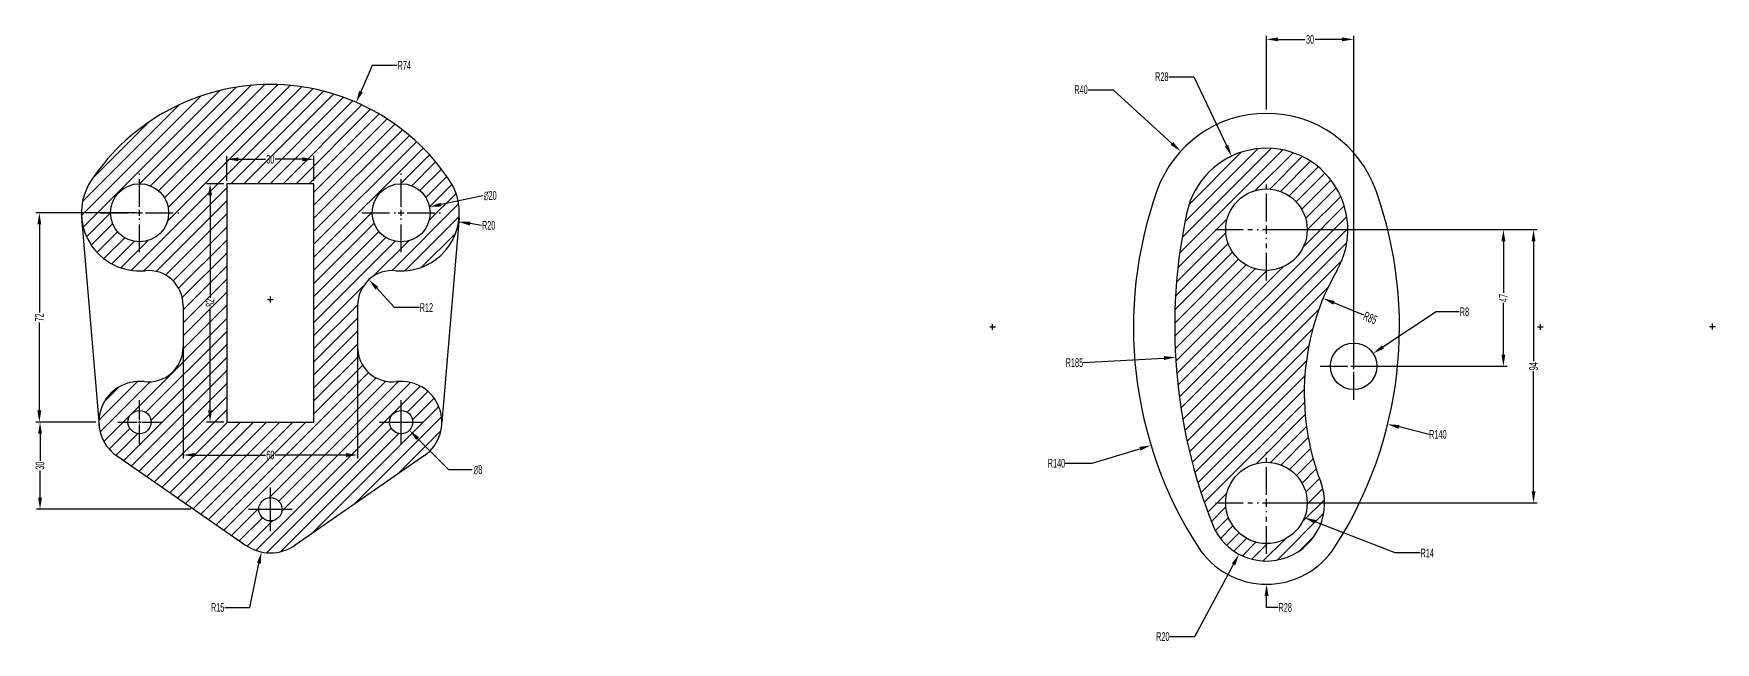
# Model space of a CAD drawing. Header units: millimetres. Extents: x 1568 to 31342, y 459 to 4403.
# Drawn here: x 8174 to 8752, y 1218 to 1428 of the extents above; entities that cross this region are included whole.
import ezdxf

# ---------------------------------------------------------------- set-up
doc = ezdxf.new("R2010")
doc.units = ezdxf.units.MM
doc.header["$LTSCALE"] = 0.5
doc.linetypes.add('CENTER2', pattern=[28.575, 19.05, -3.175, 3.175, -3.175])
doc.layers.add('centre line', color=3, linetype='CENTER2')
doc.layers.add('drawing', color=7, linetype='Continuous')
doc.styles.get("Standard").update_dxf_attribs({"font": 'arial.ttf', "width": 0.5})
doc.dimstyles.new('DARSHU2', dxfattribs={"dimtxt": 3, "dimasz": 4, "dimexe": 1.25, "dimexo": 1, "dimtad": 0, "dimtoh": 1, "dimdec": 1, "dimdsep": 46, "dimtxsty": 'Standard', "dimcen": 1, "dimclrd": 6, "dimclre": 6, "dimclrt": 6, "dimadec": 0, "dimazin": 0, "dimtfac": 1, "dimtdec": 1, "dimtofl": 0, "dimtmove": 0, "dimatfit": 3, "dimfxl": 1, "dimtfillclr": 256, "dimlwd": 25, "dimlwe": 25, "dimarcsym": 0})

# ---------------------------------------------------------------- blocks, each defined once
blk = doc.blocks.new('*U250')
at = {"layer": 'centre line', "color": 0, "linetype": 'CENTER2', "transparency": 16777216}
for p, q in [((0, 2), (0, 13.5)), ((-13.5, 0), (-2, 0)), ((2, 0), (13.5, 0)), ((0, -13.5), (0, -2))]:
    blk.add_line(p, q, dxfattribs=at)
at = {"layer": 'centre line', "color": 0, "linetype": 'Continuous', "transparency": 16777216}
for p, q in [((-1, 0), (1, 0)), ((0, -1), (0, 1))]:
    blk.add_line(p, q, dxfattribs=at)
blk = doc.blocks.new('*U251')
at = {"layer": 'centre line', "color": 0, "linetype": 'CENTER2', "transparency": 16777216}
for p, q in [((0, 2), (0, 13.5)), ((-13.5, 0), (-2, 0)), ((2, 0), (13.5, 0)), ((0, -13.5), (0, -2))]:
    blk.add_line(p, q, dxfattribs=at)
at = {"layer": 'centre line', "color": 0, "linetype": 'Continuous', "transparency": 16777216}
for p, q in [((-1, 0), (1, 0)), ((0, -1), (0, 1))]:
    blk.add_line(p, q, dxfattribs=at)
blk = doc.blocks.new('*U252')
at = {"layer": 'centre line', "color": 0, "linetype": 'CENTER2', "transparency": 16777216}
for p, q in [((0, 0.8), (0, 7.5)), ((-7.5, 0), (-0.8, 0)), ((0.8, 0), (7.5, 0)), ((0, -7.5), (0, -0.8))]:
    blk.add_line(p, q, dxfattribs=at)
at = {"layer": 'centre line', "color": 0, "linetype": 'Continuous', "transparency": 16777216}
for p, q in [((-0.4, 0), (0.4, 0)), ((0, -0.4), (0, 0.4))]:
    blk.add_line(p, q, dxfattribs=at)
blk = doc.blocks.new('*U253')
at = {"layer": 'centre line', "color": 0, "linetype": 'CENTER2', "transparency": 16777216}
for p, q in [((0, 0.8), (0, 7.5)), ((-7.5, 0), (-0.8, 0)), ((0.8, 0), (7.5, 0)), ((0, -7.5), (0, -0.8))]:
    blk.add_line(p, q, dxfattribs=at)
at = {"layer": 'centre line', "color": 0, "linetype": 'Continuous', "transparency": 16777216}
for p, q in [((-0.4, 0), (0.4, 0)), ((0, -0.4), (0, 0.4))]:
    blk.add_line(p, q, dxfattribs=at)
blk = doc.blocks.new('*U254')
at = {"layer": 'centre line', "color": 0, "linetype": 'CENTER2', "transparency": 16777216}
for p, q in [((0, 0.8), (0, 7.5)), ((-7.5, 0), (-0.8, 0)), ((0.8, 0), (7.5, 0)), ((0, -7.5), (0, -0.8))]:
    blk.add_line(p, q, dxfattribs=at)
at = {"layer": 'centre line', "color": 0, "linetype": 'Continuous', "transparency": 16777216}
for p, q in [((-0.4, 0), (0.4, 0)), ((0, -0.4), (0, 0.4))]:
    blk.add_line(p, q, dxfattribs=at)
blk = doc.blocks.new('*D255')
at = {"layer": 'centre line', "color": 6, "linetype": 'Continuous', "lineweight": 25, "transparency": 16777216}
for p, q in [((8240.18, 1377.2), (8240.18, 1385.85)), ((8244.18, 1384.6), (8253.49, 1384.6)), ((8266.18, 1384.6), (8256.88, 1384.6)), ((8270.18, 1377.2), (8270.18, 1385.85))]:
    blk.add_line(p, q, dxfattribs=at)
at = {"layer": 'centre line', "color": 6, "transparency": 16777216}
for points in [[(8244.18, 1385.27), (8244.18, 1383.93), (8240.18, 1384.6)], [(8266.18, 1385.27), (8266.18, 1383.93), (8270.18, 1384.6)]]:
    blk.add_solid(points, dxfattribs=at)
at = {"layer": 'Defpoints', "color": 0, "transparency": 16777216}
for p in [(8270.18, 1384.6), (8240.18, 1376.2), (8270.18, 1376.2)]:
    blk.add_point(p, dxfattribs=at)
at = {"layer": 'centre line', "color": 6, "transparency": 16777216, "insert": (8255.18, 1384.6), "char_height": 3, "attachment_point": 5}
blk.add_mtext('30', dxfattribs=at)
blk = doc.blocks.new('*D256')
at = {"layer": 'centre line', "color": 6, "linetype": 'Continuous', "lineweight": 25, "transparency": 16777216}
for p, q in [((8239.18, 1376.2), (8233.18, 1376.2)), ((8234.43, 1372.2), (8234.43, 1336.89)), ((8234.43, 1298.2), (8234.43, 1333.5)), ((8239.18, 1294.2), (8233.18, 1294.2))]:
    blk.add_line(p, q, dxfattribs=at)
at = {"layer": 'centre line', "color": 6, "transparency": 16777216}
for points in [[(8233.77, 1372.2), (8235.1, 1372.2), (8234.43, 1376.2)], [(8233.77, 1298.2), (8235.1, 1298.2), (8234.43, 1294.2)]]:
    blk.add_solid(points, dxfattribs=at)
at = {"layer": 'Defpoints', "color": 0, "transparency": 16777216}
for p in [(8240.18, 1376.2), (8234.43, 1294.2), (8240.18, 1294.2)]:
    blk.add_point(p, dxfattribs=at)
at = {"layer": 'centre line', "color": 6, "transparency": 16777216, "insert": (8234.43, 1335.2), "char_height": 3, "attachment_point": 5, "rotation": 90}
blk.add_mtext('82', dxfattribs=at)
blk = doc.blocks.new('*D257')
at = {"layer": 'centre line', "color": 6, "linetype": 'Continuous', "lineweight": 25, "transparency": 16777216}
for p, q in [((8225.18, 1326.18), (8225.18, 1281.62)), ((8285.18, 1326.18), (8285.18, 1281.62)), ((8229.18, 1282.87), (8253.48, 1282.87)), ((8281.18, 1282.87), (8256.88, 1282.87))]:
    blk.add_line(p, q, dxfattribs=at)
at = {"layer": 'centre line', "color": 6, "transparency": 16777216}
for points in [[(8229.18, 1283.54), (8229.18, 1282.2), (8225.18, 1282.87)], [(8281.18, 1283.54), (8281.18, 1282.2), (8285.18, 1282.87)]]:
    blk.add_solid(points, dxfattribs=at)
at = {"layer": 'Defpoints', "color": 0, "transparency": 16777216}
for p in [(8225.18, 1327.18), (8285.18, 1327.18), (8285.18, 1282.87)]:
    blk.add_point(p, dxfattribs=at)
at = {"layer": 'centre line', "color": 6, "transparency": 16777216, "insert": (8255.18, 1282.87), "char_height": 3, "attachment_point": 5}
blk.add_mtext('60', dxfattribs=at)
blk = doc.blocks.new('*D258')
at = {"layer": 'centre line', "color": 6, "linetype": 'Continuous', "lineweight": 25, "transparency": 16777216}
for p, q in [((8209.18, 1366.2), (8174.45, 1366.2)), ((8175.7, 1362.2), (8175.7, 1331.88)), ((8175.7, 1298.2), (8175.7, 1328.51)), ((8195.18, 1294.2), (8174.45, 1294.2))]:
    blk.add_line(p, q, dxfattribs=at)
at = {"layer": 'centre line', "color": 6, "transparency": 16777216}
for points in [[(8175.04, 1362.2), (8176.37, 1362.2), (8175.7, 1366.2)], [(8175.04, 1298.2), (8176.37, 1298.2), (8175.7, 1294.2)]]:
    blk.add_solid(points, dxfattribs=at)
at = {"layer": 'Defpoints', "color": 0, "transparency": 16777216}
for p in [(8210.18, 1366.2), (8175.7, 1294.2), (8196.18, 1294.2)]:
    blk.add_point(p, dxfattribs=at)
at = {"layer": 'centre line', "color": 6, "transparency": 16777216, "insert": (8175.7, 1330.2), "char_height": 3, "attachment_point": 5, "rotation": 90}
blk.add_mtext('72', dxfattribs=at)
blk = doc.blocks.new('*D259')
at = {"layer": 'centre line', "color": 6, "linetype": 'Continuous', "lineweight": 25, "transparency": 16777216}
for p, q in [((8195.18, 1294.2), (8174.68, 1294.2)), ((8175.93, 1290.2), (8175.93, 1280.89)), ((8175.93, 1268.2), (8175.93, 1277.5)), ((8227.87, 1264.2), (8174.68, 1264.2))]:
    blk.add_line(p, q, dxfattribs=at)
at = {"layer": 'centre line', "color": 6, "transparency": 16777216}
for points in [[(8175.27, 1290.2), (8176.6, 1290.2), (8175.93, 1294.2)], [(8175.27, 1268.2), (8176.6, 1268.2), (8175.93, 1264.2)]]:
    blk.add_solid(points, dxfattribs=at)
at = {"layer": 'Defpoints', "color": 0, "transparency": 16777216}
for p in [(8196.18, 1294.2), (8175.93, 1264.2), (8228.87, 1264.2)]:
    blk.add_point(p, dxfattribs=at)
at = {"layer": 'centre line', "color": 6, "transparency": 16777216, "insert": (8175.93, 1279.2), "char_height": 3, "attachment_point": 5, "rotation": 90}
blk.add_mtext('30', dxfattribs=at)
blk = doc.blocks.new('*D260')
at = {"layer": 'centre line', "color": 6, "linetype": 'Continuous', "lineweight": 25, "transparency": 16777216}
blk.add_line((8328.31, 1372.05), (8313.89, 1369.05), dxfattribs=at)
at = {"layer": 'centre line', "color": 6, "lineweight": 25, "transparency": 16777216}
for p, q in [((8299.18, 1366.2), (8301.18, 1366.2)), ((8300.18, 1365.2), (8300.18, 1367.2))]:
    blk.add_line(p, q, dxfattribs=at)
at = {"layer": 'centre line', "color": 6, "transparency": 16777216}
blk.add_solid([(8313.75, 1369.7), (8314.03, 1368.39), (8309.97, 1368.23)], dxfattribs=at)
at = {"layer": 'Defpoints', "color": 0, "transparency": 16777216}
for p in [(8309.97, 1368.23), (8290.39, 1364.16)]:
    blk.add_point(p, dxfattribs=at)
at = {"layer": 'centre line', "color": 6, "transparency": 16777216, "insert": (8330.82, 1372.05), "char_height": 3, "attachment_point": 5}
blk.add_mtext('∅20', dxfattribs=at)
blk = doc.blocks.new('*D261')
at = {"layer": 'centre line', "color": 6, "lineweight": 25, "transparency": 16777216}
for p, q in [((8299.18, 1294.2), (8301.18, 1294.2)), ((8300.18, 1293.2), (8300.18, 1295.2))]:
    blk.add_line(p, q, dxfattribs=at)
at = {"layer": 'centre line', "color": 6, "linetype": 'Continuous', "lineweight": 25, "transparency": 16777216}
for p, q in [((8316.62, 1277.73), (8305.84, 1288.53)), ((8324.65, 1277.73), (8316.62, 1277.73))]:
    blk.add_line(p, q, dxfattribs=at)
at = {"layer": 'centre line', "color": 6, "transparency": 16777216}
blk.add_solid([(8306.31, 1289.01), (8305.36, 1288.06), (8303.01, 1291.37)], dxfattribs=at)
at = {"layer": 'Defpoints', "color": 0, "transparency": 16777216}
for p in [(8297.36, 1297.03), (8303.01, 1291.37)]:
    blk.add_point(p, dxfattribs=at)
at = {"layer": 'centre line', "color": 6, "transparency": 16777216, "insert": (8326.59, 1277.73), "char_height": 3, "attachment_point": 5}
blk.add_mtext('∅8', dxfattribs=at)
blk = doc.blocks.new('*D262')
at = {"layer": 'centre line', "color": 6, "lineweight": 25, "transparency": 16777216}
for p, q in [((8254.18, 1264.2), (8256.18, 1264.2)), ((8255.18, 1263.2), (8255.18, 1265.2))]:
    blk.add_line(p, q, dxfattribs=at)
at = {"layer": 'centre line', "color": 6, "linetype": 'Continuous', "lineweight": 25, "transparency": 16777216}
for p, q in [((8248.06, 1230.42), (8251.26, 1245.6)), ((8239.46, 1230.42), (8248.06, 1230.42))]:
    blk.add_line(p, q, dxfattribs=at)
at = {"layer": 'centre line', "color": 6, "transparency": 16777216}
blk.add_solid([(8250.61, 1245.74), (8251.91, 1245.47), (8252.09, 1249.52)], dxfattribs=at)
at = {"layer": 'Defpoints', "color": 0, "transparency": 16777216}
for p in [(8255.18, 1264.2), (8252.09, 1249.52)]:
    blk.add_point(p, dxfattribs=at)
at = {"layer": 'centre line', "color": 6, "transparency": 16777216, "insert": (8237.04, 1230.42), "char_height": 3, "attachment_point": 5}
blk.add_mtext('R15', dxfattribs=at)
blk = doc.blocks.new('*D263')
at = {"layer": 'centre line', "color": 6, "linetype": 'Continuous', "lineweight": 25, "transparency": 16777216}
for p, q in [((8297.86, 1333.6), (8291.8, 1340.25)), ((8306.44, 1333.6), (8297.86, 1333.6))]:
    blk.add_line(p, q, dxfattribs=at)
at = {"layer": 'centre line', "color": 6, "transparency": 16777216}
blk.add_solid([(8292.29, 1340.7), (8291.31, 1339.8), (8289.11, 1343.21)], dxfattribs=at)
at = {"layer": 'Defpoints', "color": 0, "transparency": 16777216}
for p in [(8289.11, 1343.21), (8297.18, 1334.34)]:
    blk.add_point(p, dxfattribs=at)
at = {"layer": 'centre line', "color": 6, "transparency": 16777216, "insert": (8308.85, 1333.6), "char_height": 3, "attachment_point": 5}
blk.add_mtext('R12', dxfattribs=at)
blk = doc.blocks.new('*D264')
at = {"layer": 'centre line', "color": 6, "lineweight": 25, "transparency": 16777216}
for p, q in [((8299.18, 1366.2), (8301.18, 1366.2)), ((8300.18, 1365.2), (8300.18, 1367.2))]:
    blk.add_line(p, q, dxfattribs=at)
at = {"layer": 'centre line', "color": 6, "linetype": 'Continuous', "lineweight": 25, "transparency": 16777216}
blk.add_line((8327.85, 1361.86), (8323.89, 1362.48), dxfattribs=at)
at = {"layer": 'centre line', "color": 6, "transparency": 16777216}
blk.add_solid([(8324, 1363.14), (8323.79, 1361.82), (8319.94, 1363.1)], dxfattribs=at)
at = {"layer": 'Defpoints', "color": 0, "transparency": 16777216}
for p in [(8300.18, 1366.2), (8319.94, 1363.1)]:
    blk.add_point(p, dxfattribs=at)
at = {"layer": 'centre line', "color": 6, "transparency": 16777216, "insert": (8330.26, 1361.86), "char_height": 3, "attachment_point": 5}
blk.add_mtext('R20', dxfattribs=at)
blk = doc.blocks.new('*D265')
at = {"layer": 'centre line', "color": 6, "linetype": 'Continuous', "lineweight": 25, "transparency": 16777216}
for p, q in [((8290.24, 1416.88), (8286.31, 1407.86)), ((8298.83, 1416.88), (8290.24, 1416.88))]:
    blk.add_line(p, q, dxfattribs=at)
at = {"layer": 'centre line', "color": 6, "lineweight": 25, "transparency": 16777216}
for p, q in [((8255.18, 1335.35), (8255.18, 1337.35)), ((8254.18, 1336.35), (8256.18, 1336.35))]:
    blk.add_line(p, q, dxfattribs=at)
at = {"layer": 'centre line', "color": 6, "transparency": 16777216}
blk.add_solid([(8285.7, 1408.13), (8286.93, 1407.6), (8284.72, 1404.2)], dxfattribs=at)
at = {"layer": 'Defpoints', "color": 0, "transparency": 16777216}
for p in [(8284.72, 1404.2), (8255.18, 1336.35)]:
    blk.add_point(p, dxfattribs=at)
at = {"layer": 'centre line', "color": 6, "transparency": 16777216, "insert": (8301.24, 1416.88), "char_height": 3, "attachment_point": 5}
blk.add_mtext('R74', dxfattribs=at)
blk = doc.blocks.new('*U266')
at = {"layer": 'drawing', "color": 0, "linetype": 'CENTER2', "transparency": 16777216}
for p, q in [((0, 2.8), (0, 17.5)), ((-17.5, 0), (-2.8, 0)), ((2.8, 0), (17.5, 0)), ((0, -17.5), (0, -2.8))]:
    blk.add_line(p, q, dxfattribs=at)
at = {"layer": 'drawing', "color": 0, "linetype": 'Continuous', "transparency": 16777216}
for p, q in [((-1.4, 0), (1.4, 0)), ((0, -1.4), (0, 1.4))]:
    blk.add_line(p, q, dxfattribs=at)
blk = doc.blocks.new('*U267')
at = {"layer": 'centre line', "color": 0, "linetype": 'CENTER2', "transparency": 16777216}
for p, q in [((0, 2.8), (0, 17.5)), ((-17.5, 0), (-2.8, 0)), ((2.8, 0), (17.5, 0)), ((0, -17.5), (0, -2.8))]:
    blk.add_line(p, q, dxfattribs=at)
at = {"layer": 'centre line', "color": 0, "linetype": 'Continuous', "transparency": 16777216}
for p, q in [((-1.4, 0), (1.4, 0)), ((0, -1.4), (0, 1.4))]:
    blk.add_line(p, q, dxfattribs=at)
blk = doc.blocks.new('*U268')
at = {"layer": 'centre line', "color": 0, "linetype": 'CENTER2', "transparency": 16777216}
for p, q in [((0, 1.6), (0, 11.5)), ((-11.5, 0), (-1.6, 0)), ((1.6, 0), (11.5, 0)), ((0, -11.5), (0, -1.6))]:
    blk.add_line(p, q, dxfattribs=at)
at = {"layer": 'centre line', "color": 0, "linetype": 'Continuous', "transparency": 16777216}
for p, q in [((-0.8, 0), (0.8, 0)), ((0, -0.8), (0, 0.8))]:
    blk.add_line(p, q, dxfattribs=at)
blk = doc.blocks.new('*U269')
at = {"layer": 'centre line', "color": 0, "linetype": 'CENTER2', "transparency": 16777216}
for p, q in [((0, 2.8), (0, 17.5)), ((-17.5, 0), (-2.8, 0)), ((2.8, 0), (17.5, 0)), ((0, -17.5), (0, -2.8))]:
    blk.add_line(p, q, dxfattribs=at)
at = {"layer": 'centre line', "color": 0, "linetype": 'Continuous', "transparency": 16777216}
for p, q in [((-1.4, 0), (1.4, 0)), ((0, -1.4), (0, 1.4))]:
    blk.add_line(p, q, dxfattribs=at)
blk = doc.blocks.new('*D270')
at = {"layer": 'centre line', "color": 6, "lineweight": 25, "transparency": 16777216}
for p, q in [((8597.87, 1265.4), (8597.87, 1267.4)), ((8596.87, 1266.4), (8598.87, 1266.4))]:
    blk.add_line(p, q, dxfattribs=at)
at = {"layer": 'centre line', "color": 6, "linetype": 'Continuous', "lineweight": 25, "transparency": 16777216}
for p, q in [((8597.91, 1230.4), (8597.9, 1234.4)), ((8601.91, 1230.4), (8597.91, 1230.4))]:
    blk.add_line(p, q, dxfattribs=at)
at = {"layer": 'centre line', "color": 6, "transparency": 16777216}
blk.add_solid([(8598.57, 1234.4), (8597.23, 1234.4), (8597.9, 1238.4)], dxfattribs=at)
at = {"layer": 'Defpoints', "color": 0, "transparency": 16777216}
for p in [(8597.87, 1266.4), (8597.9, 1238.4)]:
    blk.add_point(p, dxfattribs=at)
at = {"layer": 'centre line', "color": 6, "transparency": 16777216, "insert": (8604.32, 1230.4), "char_height": 3, "attachment_point": 5}
blk.add_mtext('R28', dxfattribs=at)
blk = doc.blocks.new('*D271')
at = {"layer": 'centre line', "color": 6, "lineweight": 25, "transparency": 16777216}
for p, q in [((8691.1, 1326.93), (8693.1, 1326.93)), ((8692.1, 1325.93), (8692.1, 1327.93))]:
    blk.add_line(p, q, dxfattribs=at)
at = {"layer": 'centre line', "color": 6, "linetype": 'Continuous', "lineweight": 25, "transparency": 16777216}
for p, q in [((8537.88, 1280.02), (8554.33, 1285.02)), ((8528.61, 1280.02), (8537.88, 1280.02))]:
    blk.add_line(p, q, dxfattribs=at)
at = {"layer": 'centre line', "color": 6, "transparency": 16777216}
blk.add_solid([(8554.14, 1285.66), (8554.53, 1284.39), (8558.16, 1286.19)], dxfattribs=at)
at = {"layer": 'Defpoints', "color": 0, "transparency": 16777216}
for p in [(8692.1, 1326.93), (8558.16, 1286.19)]:
    blk.add_point(p, dxfattribs=at)
at = {"layer": 'centre line', "color": 6, "transparency": 16777216, "insert": (8525.62, 1280.02), "char_height": 3, "attachment_point": 5}
blk.add_mtext('R140', dxfattribs=at)
blk = doc.blocks.new('*D272')
at = {"layer": 'centre line', "color": 6, "lineweight": 25, "transparency": 16777216}
for p, q in [((8502.64, 1326.93), (8504.64, 1326.93)), ((8503.64, 1325.93), (8503.64, 1327.93))]:
    blk.add_line(p, q, dxfattribs=at)
at = {"layer": 'centre line', "color": 6, "linetype": 'Continuous', "lineweight": 25, "transparency": 16777216}
blk.add_line((8653.82, 1289.96), (8643.46, 1292.51), dxfattribs=at)
at = {"layer": 'centre line', "color": 6, "transparency": 16777216}
blk.add_solid([(8643.62, 1293.16), (8643.3, 1291.86), (8639.58, 1293.47)], dxfattribs=at)
at = {"layer": 'Defpoints', "color": 0, "transparency": 16777216}
for p in [(8503.64, 1326.93), (8639.58, 1293.47)]:
    blk.add_point(p, dxfattribs=at)
at = {"layer": 'centre line', "color": 6, "transparency": 16777216, "insert": (8656.82, 1289.96), "char_height": 3, "attachment_point": 5}
blk.add_mtext('R140', dxfattribs=at)
blk = doc.blocks.new('*D273')
at = {"layer": 'centre line', "color": 6, "linetype": 'Continuous', "lineweight": 25, "transparency": 16777216}
for p, q in [((8536.5, 1408.55), (8545.08, 1408.55)), ((8545.08, 1408.55), (8565.36, 1390.05))]:
    blk.add_line(p, q, dxfattribs=at)
at = {"layer": 'centre line', "color": 6, "lineweight": 25, "transparency": 16777216}
for p, q in [((8596.87, 1360.4), (8598.87, 1360.4)), ((8597.87, 1359.4), (8597.87, 1361.4))]:
    blk.add_line(p, q, dxfattribs=at)
at = {"layer": 'centre line', "color": 6, "transparency": 16777216}
blk.add_solid([(8565.81, 1390.54), (8564.91, 1389.56), (8568.32, 1387.36)], dxfattribs=at)
at = {"layer": 'Defpoints', "color": 0, "transparency": 16777216}
for p in [(8568.32, 1387.36), (8597.87, 1360.4)]:
    blk.add_point(p, dxfattribs=at)
at = {"layer": 'centre line', "color": 6, "transparency": 16777216, "insert": (8534.08, 1408.55), "char_height": 3, "attachment_point": 5}
blk.add_mtext('R40', dxfattribs=at)
blk = doc.blocks.new('*D274')
at = {"layer": 'centre line', "color": 6, "linetype": 'Continuous', "lineweight": 25, "transparency": 16777216}
for p, q in [((8564.28, 1413), (8572.87, 1413)), ((8572.87, 1413), (8584.13, 1389.3))]:
    blk.add_line(p, q, dxfattribs=at)
at = {"layer": 'centre line', "color": 6, "lineweight": 25, "transparency": 16777216}
for p, q in [((8596.87, 1360.4), (8598.87, 1360.4)), ((8597.87, 1359.4), (8597.87, 1361.4))]:
    blk.add_line(p, q, dxfattribs=at)
at = {"layer": 'centre line', "color": 6, "transparency": 16777216}
blk.add_solid([(8584.74, 1389.59), (8583.53, 1389.01), (8585.85, 1385.69)], dxfattribs=at)
at = {"layer": 'Defpoints', "color": 0, "transparency": 16777216}
for p in [(8585.85, 1385.69), (8597.87, 1360.4)]:
    blk.add_point(p, dxfattribs=at)
at = {"layer": 'centre line', "color": 6, "transparency": 16777216, "insert": (8561.86, 1413), "char_height": 3, "attachment_point": 5}
blk.add_mtext('R28', dxfattribs=at)
blk = doc.blocks.new('*D275')
at = {"layer": 'centre line', "color": 6, "lineweight": 25, "transparency": 16777216}
for p, q in [((8597.87, 1265.4), (8597.87, 1267.4)), ((8596.87, 1266.4), (8598.87, 1266.4))]:
    blk.add_line(p, q, dxfattribs=at)
at = {"layer": 'centre line', "color": 6, "linetype": 'Continuous', "lineweight": 25, "transparency": 16777216}
for p, q in [((8573.21, 1220.38), (8586.53, 1245.24)), ((8564.62, 1220.38), (8573.21, 1220.38))]:
    blk.add_line(p, q, dxfattribs=at)
at = {"layer": 'centre line', "color": 6, "transparency": 16777216}
blk.add_solid([(8585.95, 1245.56), (8587.12, 1244.93), (8588.42, 1248.77)], dxfattribs=at)
at = {"layer": 'Defpoints', "color": 0, "transparency": 16777216}
for p in [(8597.87, 1266.4), (8588.42, 1248.77)]:
    blk.add_point(p, dxfattribs=at)
at = {"layer": 'centre line', "color": 6, "transparency": 16777216, "insert": (8562.21, 1220.38), "char_height": 3, "attachment_point": 5}
blk.add_mtext('R20', dxfattribs=at)
blk = doc.blocks.new('*D276')
at = {"layer": 'centre line', "color": 6, "lineweight": 25, "transparency": 16777216}
for p, q in [((8750.3, 1327.1), (8752.3, 1327.1)), ((8751.3, 1326.1), (8751.3, 1328.1))]:
    blk.add_line(p, q, dxfattribs=at)
at = {"layer": 'centre line', "color": 6, "linetype": 'Continuous', "lineweight": 25, "transparency": 16777216}
blk.add_line((8534.79, 1314.64), (8562.61, 1316.24), dxfattribs=at)
at = {"layer": 'centre line', "color": 6, "transparency": 16777216}
blk.add_solid([(8562.57, 1316.9), (8562.65, 1315.57), (8566.6, 1316.47)], dxfattribs=at)
at = {"layer": 'Defpoints', "color": 0, "transparency": 16777216}
for p in [(8751.3, 1327.1), (8566.6, 1316.47)]:
    blk.add_point(p, dxfattribs=at)
at = {"layer": 'centre line', "color": 6, "transparency": 16777216, "insert": (8531.79, 1314.64), "char_height": 3, "attachment_point": 5}
blk.add_mtext('R185', dxfattribs=at)
blk = doc.blocks.new('*D277')
at = {"layer": 'centre line', "color": 6, "linetype": 'Continuous', "lineweight": 25, "transparency": 16777216}
for p, q in [((8656.22, 1332.12), (8637.88, 1320.01)), ((8664.14, 1332.12), (8656.22, 1332.12))]:
    blk.add_line(p, q, dxfattribs=at)
at = {"layer": 'centre line', "color": 6, "lineweight": 25, "transparency": 16777216}
for p, q in [((8626.87, 1313.4), (8628.87, 1313.4)), ((8627.87, 1312.4), (8627.87, 1314.4))]:
    blk.add_line(p, q, dxfattribs=at)
at = {"layer": 'centre line', "color": 6, "transparency": 16777216}
blk.add_solid([(8637.52, 1320.57), (8638.25, 1319.45), (8634.55, 1317.81)], dxfattribs=at)
at = {"layer": 'Defpoints', "color": 0, "transparency": 16777216}
for p in [(8627.87, 1313.4), (8634.55, 1317.81)]:
    blk.add_point(p, dxfattribs=at)
at = {"layer": 'centre line', "color": 6, "transparency": 16777216, "insert": (8665.97, 1332.12), "char_height": 3, "attachment_point": 5}
blk.add_mtext('R8', dxfattribs=at)
blk = doc.blocks.new('*D278')
at = {"layer": 'centre line', "color": 6, "linetype": 'Continuous', "lineweight": 25, "transparency": 16777216}
blk.add_line((8631.31, 1330.95), (8621.06, 1335.21), dxfattribs=at)
at = {"layer": 'centre line', "color": 6, "transparency": 16777216}
blk.add_solid([(8621.32, 1335.83), (8620.81, 1334.6), (8617.37, 1336.75)], dxfattribs=at)
at = {"layer": 'Defpoints', "color": 0, "transparency": 16777216}
for p in [(8617.37, 1336.75), (8695.86, 1304.12)]:
    blk.add_point(p, dxfattribs=at)
at = {"layer": 'centre line', "color": 6, "transparency": 16777216, "insert": (8633.55, 1330.02), "char_height": 3, "attachment_point": 5, "rotation": 337.42941}
blk.add_mtext('R85', dxfattribs=at)
blk = doc.blocks.new('*D279')
at = {"layer": 'centre line', "color": 6, "lineweight": 25, "transparency": 16777216}
for p, q in [((8597.87, 1265.4), (8597.87, 1267.4)), ((8596.87, 1266.4), (8598.87, 1266.4))]:
    blk.add_line(p, q, dxfattribs=at)
at = {"layer": 'centre line', "color": 6, "linetype": 'Continuous', "lineweight": 25, "transparency": 16777216}
for p, q in [((8642.16, 1249.17), (8614.64, 1259.87)), ((8650.75, 1249.17), (8642.16, 1249.17))]:
    blk.add_line(p, q, dxfattribs=at)
at = {"layer": 'centre line', "color": 6, "transparency": 16777216}
blk.add_solid([(8614.89, 1260.5), (8614.4, 1259.25), (8610.92, 1261.32)], dxfattribs=at)
at = {"layer": 'Defpoints', "color": 0, "transparency": 16777216}
for p in [(8597.87, 1266.4), (8610.92, 1261.32)]:
    blk.add_point(p, dxfattribs=at)
at = {"layer": 'centre line', "color": 6, "transparency": 16777216, "insert": (8653.16, 1249.17), "char_height": 3, "attachment_point": 5}
blk.add_mtext('R14', dxfattribs=at)
blk = doc.blocks.new('*D280')
at = {"layer": 'centre line', "color": 6, "linetype": 'Continuous', "lineweight": 25, "transparency": 16777216}
for p, q in [((8598.87, 1360.4), (8691, 1360.4)), ((8689.75, 1356.4), (8689.75, 1315.1)), ((8689.75, 1270.4), (8689.75, 1311.7)), ((8598.87, 1266.4), (8691, 1266.4))]:
    blk.add_line(p, q, dxfattribs=at)
at = {"layer": 'centre line', "color": 6, "transparency": 16777216}
for points in [[(8689.08, 1356.4), (8690.41, 1356.4), (8689.75, 1360.4)], [(8689.08, 1270.4), (8690.41, 1270.4), (8689.75, 1266.4)]]:
    blk.add_solid(points, dxfattribs=at)
at = {"layer": 'Defpoints', "color": 0, "transparency": 16777216}
for p in [(8597.87, 1360.4), (8597.87, 1266.4), (8689.75, 1266.4)]:
    blk.add_point(p, dxfattribs=at)
at = {"layer": 'centre line', "color": 6, "transparency": 16777216, "insert": (8689.75, 1313.4), "char_height": 3, "attachment_point": 5, "rotation": 90}
blk.add_mtext('94', dxfattribs=at)
blk = doc.blocks.new('*D281')
at = {"layer": 'centre line', "color": 6, "linetype": 'Continuous', "lineweight": 25, "transparency": 16777216}
for p, q in [((8597.87, 1401.7), (8597.87, 1427.11)), ((8601.87, 1425.86), (8611.17, 1425.86)), ((8623.87, 1425.86), (8614.57, 1425.86)), ((8627.87, 1314.4), (8627.87, 1427.11))]:
    blk.add_line(p, q, dxfattribs=at)
at = {"layer": 'centre line', "color": 6, "transparency": 16777216}
for points in [[(8601.87, 1426.53), (8601.87, 1425.2), (8597.87, 1425.86)], [(8623.87, 1426.53), (8623.87, 1425.2), (8627.87, 1425.86)]]:
    blk.add_solid(points, dxfattribs=at)
at = {"layer": 'Defpoints', "color": 0, "transparency": 16777216}
for p in [(8597.87, 1425.86), (8597.87, 1400.7), (8627.87, 1313.4)]:
    blk.add_point(p, dxfattribs=at)
at = {"layer": 'centre line', "color": 6, "transparency": 16777216, "insert": (8612.87, 1425.86), "char_height": 3, "attachment_point": 5}
blk.add_mtext('30', dxfattribs=at)
blk = doc.blocks.new('*D282')
at = {"layer": 'centre line', "color": 6, "linetype": 'Continuous', "lineweight": 25, "transparency": 16777216}
for p, q in [((8628.87, 1360.4), (8680.62, 1360.4)), ((8679.37, 1356.4), (8679.37, 1338.63)), ((8679.37, 1317.4), (8679.37, 1335.17)), ((8628.87, 1313.4), (8680.62, 1313.4))]:
    blk.add_line(p, q, dxfattribs=at)
at = {"layer": 'centre line', "color": 6, "transparency": 16777216}
for points in [[(8678.7, 1356.4), (8680.04, 1356.4), (8679.37, 1360.4)], [(8678.7, 1317.4), (8680.04, 1317.4), (8679.37, 1313.4)]]:
    blk.add_solid(points, dxfattribs=at)
at = {"layer": 'Defpoints', "color": 0, "transparency": 16777216}
for p in [(8627.87, 1360.4), (8627.87, 1313.4), (8679.37, 1313.4)]:
    blk.add_point(p, dxfattribs=at)
at = {"layer": 'centre line', "color": 6, "transparency": 16777216, "insert": (8679.37, 1336.9), "char_height": 3, "attachment_point": 5, "rotation": 90}
blk.add_mtext('47', dxfattribs=at)

msp = doc.modelspace()

# ---------------------------------------------------------------- hatches: boundary and pattern name
at = {"layer": 'centre line'}
h = msp.add_hatch(dxfattribs=at)
h.set_pattern_fill('ANSI31', color=0)
h.paths.add_polyline_path([(8246.634, 1251.871, 0.3128974), (8263.733, 1251.871), (8308.163, 1282.693, 0.7804167), (8298.568, 1308.102, -0.4485046), (8285.183, 1320.022), (8285.183, 1334.337, -0.4419878), (8298.308, 1346.284, 0.6305669), (8316.85, 1377.251, 0.536675), (8193.517, 1377.251, 0.6305669), (8212.058, 1346.284, -0.4419878), (8225.183, 1334.337), (8225.183, 1320.022, -0.4485046), (8211.799, 1308.102, 0.7804167), (8202.204, 1282.693)])
h.paths.add_polyline_path([(8259.183, 1264.196, -1), (8251.183, 1264.196, -1)], flags=16)
h.paths.add_polyline_path([(8240.183, 1294.196), (8240.183, 1376.196), (8270.183, 1376.196), (8270.183, 1294.196)], flags=16)
h.paths.add_polyline_path([(8206.183, 1294.196, -1), (8214.183, 1294.196, -1)], flags=16)
h.paths.add_polyline_path([(8296.183, 1294.196, -1), (8304.183, 1294.196, -1)], flags=16)
h.paths.add_polyline_path([(8200.183, 1366.196, -1), (8220.183, 1366.196, -1)], flags=16)
h.paths.add_polyline_path([(8290.183, 1366.196, -1), (8310.183, 1366.196, -1)], flags=16)
h.paths.add_polyline_path([(8253.274, 1381.483), (8257.105, 1381.483), (8257.105, 1387.665), (8253.274, 1387.665)], flags=24)
h.paths.add_polyline_path([(8237.552, 1333.293), (8237.552, 1337.124), (8231.37, 1337.124), (8231.37, 1333.293)], flags=24)
h.paths.add_polyline_path([(8253.279, 1279.75), (8257.11, 1279.75), (8257.11, 1285.932), (8253.279, 1285.932)], flags=24)
h = msp.add_hatch(dxfattribs=at)
h.set_pattern_fill('ANSI31', color=0)
h.paths.add_polyline_path([(8622.149, 1346.454, 1.1669727), (8570.506, 1366.337, 0.1486946), (8579.271, 1259.041, 0.9953834), (8616.534, 1273.584, -0.2259315)])
h.paths.add_polyline_path([(8583.869, 1360.399, -1), (8611.869, 1360.399, -1)], flags=16)
h.paths.add_polyline_path([(8611.869, 1266.399, -1), (8583.869, 1266.399, -1)], flags=16)

# ---------------------------------------------------------------- linework, layer by layer
at = {"layer": 'drawing'}
for p, q in [((8270.183, 1376.196), (8240.183, 1376.196)), ((8240.183, 1376.196), (8240.183, 1294.196)), ((8270.183, 1294.196), (8270.183, 1376.196)), ((8190.253, 1364.529), (8196.232, 1293.029)), ((8320.113, 1364.515), (8314.183, 1294.196)), ((8225.183, 1334.337), (8225.183, 1320.022)), ((8285.183, 1334.337), (8285.183, 1320.022)), ((8240.183, 1294.196), (8270.183, 1294.196)), ((8202.204, 1282.693), (8246.634, 1251.871)), ((8308.163, 1282.693), (8263.733, 1251.871))]:
    msp.add_line(p, q, dxfattribs=at)
for centre, radius in [((8210.183, 1366.196), 10), ((8300.183, 1366.196), 10), ((8597.869, 1360.399), 14), ((8627.869, 1313.399), 8), ((8210.183, 1294.196), 4), ((8300.183, 1294.196), 4), ((8597.869, 1266.399), 14), ((8255.183, 1264.196), 4)]:
    msp.add_circle(centre, radius, dxfattribs=at)
for centre, radius, start, end in [((8255.183, 1336.346), 74, 33.55731, 146.44269), ((8597.869, 1360.399), 40, 19.553132, 160.446868), ((8597.869, 1360.399), 28, 330.130713, 167.755236), ((8210.183, 1366.196), 20, 146.44269, 275.379379), ((8300.183, 1366.196), 20, 264.620621, 33.55731), ((8300.183, 1366.196), 20, 264.620621, 33.55731), ((8692.102, 1326.931), 140, 160.446868, 212.715199), ((8503.636, 1326.931), 140, 327.284801, 19.553132), ((8751.297, 1327.101), 185, 167.755236, 201.585651), ((8213.183, 1334.337), 12, 0, 95.379379), ((8297.183, 1334.337), 12, 84.620621, 180), ((8695.858, 1304.122), 85, 150.130713, 201.055403), ((8213.183, 1320.022), 12, 263.37419, 0), ((8297.183, 1320.022), 12, 180, 276.62581), ((8210.183, 1294.196), 14, 83.37419, 235.250473), ((8300.183, 1294.196), 14, 304.749527, 96.62581), ((8597.869, 1266.399), 20, 201.585651, 21.055403), ((8255.183, 1264.196), 15, 235.250473, 304.749527), ((8597.869, 1266.399), 28, 212.715199, 327.284801)]:
    msp.add_arc(centre, radius, start, end, dxfattribs=at)

# ---------------------------------------------------------------- block references
at = {"layer": 'centre line', "linetype": 'CENTER2'}
for name, p in [('*U250', (8210.183, 1366.196)), ('*U251', (8300.183, 1366.196)), ('*U269', (8597.869, 1360.399)), ('*U268', (8627.869, 1313.399)), ('*U254', (8210.183, 1294.196)), ('*U252', (8300.183, 1294.196)), ('*U267', (8597.869, 1266.399)), ('*U253', (8255.183, 1264.196))]:
    msp.add_blockref(name, p, dxfattribs=at)
at = {"layer": 'drawing', "linetype": 'CENTER2'}
msp.add_blockref('*U266', (8597.869, 1360.399), dxfattribs=at)

# ---------------------------------------------------------------- dimensions: what is measured, and where the dimension line sits
at = {"layer": 'centre line'}
for base, p1, p2, picture, middle in [((8597.869, 1425.864), (8627.869, 1313.399), (8597.869, 1400.7), '*D281', (8612.869, 1425.864)), ((8270.183, 1384.6), (8240.183, 1376.196), (8270.183, 1376.196), '*D255', (8255.183, 1384.6)), ((8285.183, 1282.869), (8225.183, 1327.179), (8285.183, 1327.179), '*D257', (8255.183, 1282.869))]:
    dim = msp.add_linear_dim(base=base, p1=p1, p2=p2, dimstyle='DARSHU2', dxfattribs=at)
    dim.commit()
    dim.dimension.update_dxf_attribs({"geometry": picture, "text_midpoint": middle})
for center, mpoint, picture, middle in [((8255.183, 1336.346), (8284.718, 1404.197), '*D265', (8301.241, 1416.881)), ((8597.869, 1360.399), (8585.85, 1385.688), '*D274', (8561.858, 1413.002)), ((8597.869, 1360.399), (8568.316, 1387.355), '*D273', (8534.082, 1408.547)), ((8297.183, 1334.337), (8289.106, 1343.211), '*D263', (8308.848, 1333.597)), ((8695.858, 1304.122), (8617.369, 1336.747), '*D278', (8633.547, 1330.022)), ((8627.869, 1313.399), (8634.545, 1317.806), '*D277', (8665.972, 1332.116)), ((8503.636, 1326.931), (8639.577, 1293.465), '*D272', (8653.822, 1289.958)), ((8692.102, 1326.931), (8558.162, 1286.188), '*D271', (8525.616, 1280.019)), ((8751.297, 1327.101), (8566.603, 1316.467), '*D276', (8534.793, 1314.636)), ((8597.869, 1266.399), (8588.423, 1248.77), '*D275', (8562.21, 1220.382)), ((8597.869, 1266.399), (8610.917, 1261.324), '*D279', (8653.161, 1249.172)), ((8255.183, 1264.196), (8252.087, 1249.519), '*D262', (8237.038, 1230.419))]:
    dim = msp.add_radius_dim(center=center, mpoint=mpoint, dimstyle='DARSHU2', dxfattribs=at)
    dim.commit()
    dim.dimension.update_dxf_attribs({"geometry": picture, "text_midpoint": middle, "dimtype": 164})
for base, p1, p2, picture, middle in [((8234.433, 1294.196), (8240.183, 1376.196), (8240.183, 1294.196), '*D256', (8234.433, 1335.196)), ((8175.703, 1294.196), (8210.183, 1366.196), (8196.183, 1294.196), '*D258', (8175.703, 1330.196)), ((8689.747, 1266.399), (8597.869, 1360.399), (8597.869, 1266.399), '*D280', (8689.747, 1313.399)), ((8679.37, 1313.399), (8627.869, 1360.399), (8627.869, 1313.399), '*D282', (8679.37, 1336.899)), ((8175.933, 1264.196), (8196.183, 1294.196), (8228.867, 1264.196), '*D259', (8175.933, 1279.196))]:
    dim = msp.add_linear_dim(base=base, p1=p1, p2=p2, angle=90, dimstyle='DARSHU2', dxfattribs=at)
    dim.commit()
    dim.dimension.update_dxf_attribs({"geometry": picture, "text_midpoint": middle})
for p1, p2, picture, middle in [((8290.393, 1364.16), (8309.974, 1368.232), '*D260', (8328.307, 1372.045)), ((8297.357, 1297.026), (8303.01, 1291.365), '*D261', (8326.585, 1277.73))]:
    dim = msp.add_diameter_dim_2p(p1=p1, p2=p2, dimstyle='DARSHU2', dxfattribs=at)
    dim.commit()
    dim.dimension.update_dxf_attribs({"geometry": picture, "text_midpoint": middle, "dimtype": 163})
for center, mpoint, picture, middle in [((8300.183, 1366.196), (8319.942, 1363.098), '*D264', (8330.26, 1361.859)), ((8597.869, 1266.399), (8597.897, 1238.399), '*D270', (8604.324, 1230.399))]:
    dim = msp.add_radius_dim(center=center, mpoint=mpoint, dimstyle='DARSHU2', dxfattribs=at)
    dim.commit()
    dim.dimension.update_dxf_attribs({"geometry": picture, "text_midpoint": middle})

doc.saveas('drawing.dxf')
